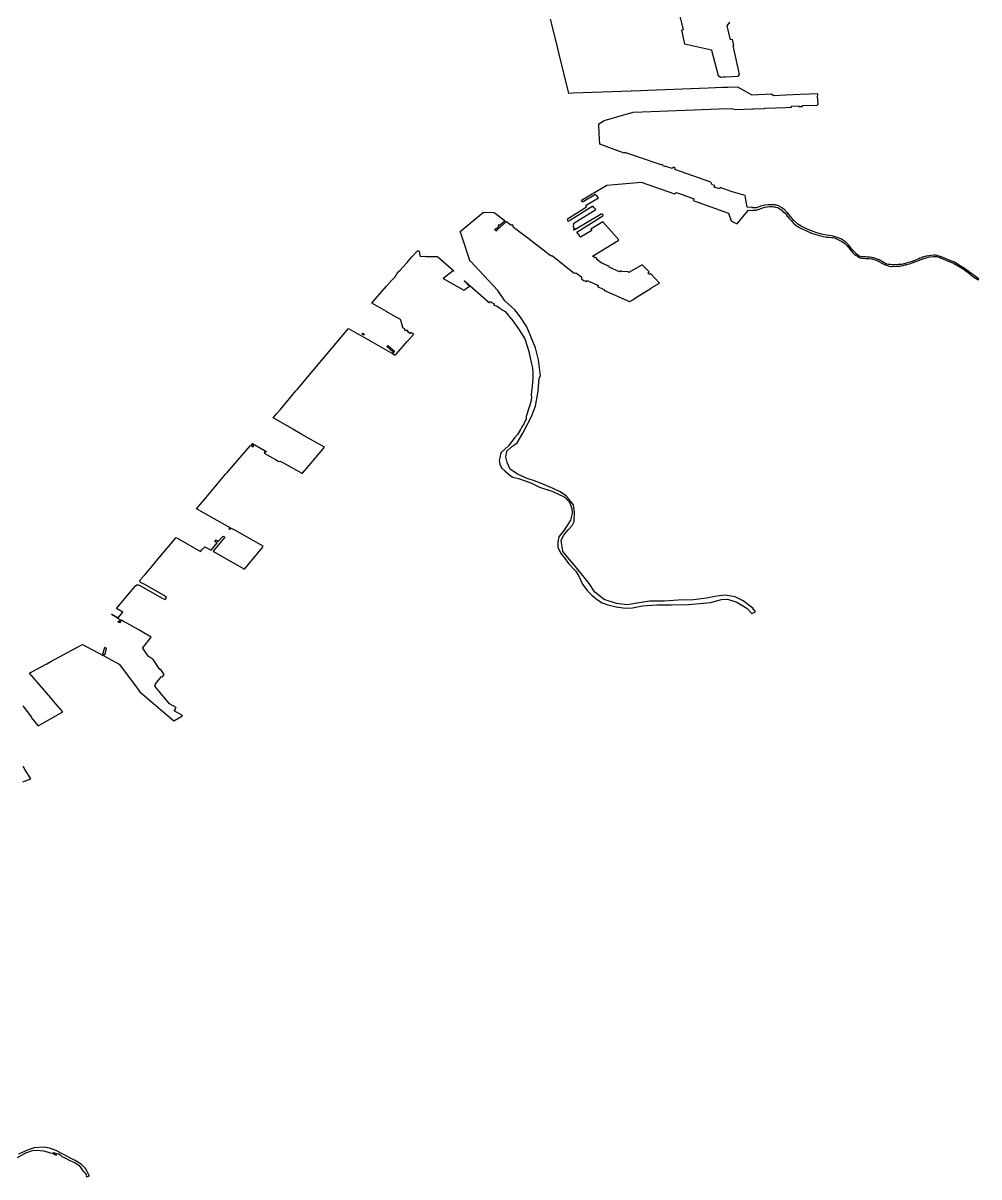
# Model space of a CAD drawing. Header units: inches. Extents: x 139.14 to 140.39, y 34.9 to 35.86.
# Drawn here: x 139.9968 to 140.1533, y 35.3921 to 35.581 of the extents above; entities that cross this region are included whole.
import ezdxf

# ---------------------------------------------------------------- set-up
doc = ezdxf.new("R2010")
doc.units = ezdxf.units.IN
doc.header["$MEASUREMENT"] = 0

msp = doc.modelspace()

# ---------------------------------------------------------------- linework, layer by layer
for points in [[(140.10422, 35.58258), (140.1049, 35.5799), (140.10461, 35.57986), (140.10513, 35.57762), (140.10953, 35.5766), (140.10954, 35.57655), (140.11061, 35.57241), (140.11106, 35.57216), (140.11141, 35.57219), (140.11183, 35.5722), (140.11183, 35.5722), (140.11391, 35.57232), (140.11413, 35.57256), (140.11308, 35.57734), (140.11318, 35.5774), (140.11301, 35.57809), (140.11296, 35.5783), (140.11265, 35.57828), (140.11209, 35.58056), (140.11252, 35.58114)], [(139.99675, 35.46921), (139.99746, 35.46827), (139.99815, 35.46735), (139.99809, 35.4673), (139.99925, 35.4659), (140.0033, 35.46822), (140.00179, 35.46996), (140.00134, 35.47048), (139.99784, 35.47455), (139.9981, 35.47469), (140.00069, 35.47609), (140.00134, 35.47644), (140.00548, 35.47868), (140.00652, 35.47925), (140.00988, 35.47745), (140.00995, 35.47766), (140.00985, 35.47769), (140.00995, 35.47805), (140.01015, 35.47879), (140.01042, 35.47866), (140.01015, 35.4776), (140.01006, 35.4776), (140.00999, 35.47738), (140.01252, 35.47604), (140.01518, 35.47248), (140.01593, 35.47149), (140.02148, 35.46676), (140.0228, 35.46752), (140.02291, 35.46759), (140.02153, 35.46837), (140.02156, 35.4684), (140.02158, 35.46843), (140.02173, 35.46868), (140.02187, 35.46893), (140.02077, 35.46954), (140.01919, 35.47143), (140.01834, 35.47244), (140.01846, 35.47261), (140.01838, 35.47266), (140.01948, 35.47402), (140.01961, 35.47396), (140.01988, 35.47434), (140.01935, 35.47517), (140.01918, 35.47513), (140.01812, 35.4768), (140.01725, 35.47733), (140.0164, 35.47864), (140.01638, 35.47868), (140.01778, 35.48044), (140.01631, 35.48129), (140.01562, 35.48167), (140.0129, 35.48322), (140.01263, 35.48291), (140.01272, 35.48287), (140.01263, 35.48277), (140.01231, 35.48296), (140.01239, 35.48306), (140.01253, 35.483), (140.01276, 35.48328), (140.01232, 35.48351), (140.01219, 35.48359), (140.01125, 35.48415), (140.01132, 35.48423), (140.01238, 35.48363), (140.01314, 35.48455), (140.01207, 35.48516), (140.01379, 35.48716), (140.01522, 35.48886), (140.01544, 35.48902), (140.0157, 35.489), (140.01604, 35.48885), (140.01954, 35.48682), (140.02004, 35.48663), (140.02015, 35.48678), (140.02028, 35.48696), (140.01987, 35.48728), (140.01663, 35.4891), (140.01603, 35.48941), (140.0159, 35.48959), (140.01601, 35.48986), (140.01674, 35.49066), (140.01793, 35.49209), (140.01858, 35.49286), (140.0216, 35.49644), (140.02185, 35.49674), (140.02585, 35.49445), (140.02609, 35.49472), (140.02656, 35.49525), (140.02757, 35.49468), (140.02858, 35.49587), (140.0282, 35.4961), (140.02842, 35.49638), (140.02861, 35.49628), (140.0285, 35.49615), (140.02871, 35.49603), (140.02954, 35.497), (140.02985, 35.49682), (140.0279, 35.49452), (140.02825, 35.49432), (140.03303, 35.4916), (140.03599, 35.49514), (140.03605, 35.49523), (140.03611, 35.49533), (140.03157, 35.49788), (140.03084, 35.49828), (140.03067, 35.49806), (140.0305, 35.49816), (140.03069, 35.49837), (140.02521, 35.50147), (140.02672, 35.50326), (140.03002, 35.50717), (140.03017, 35.50735), (140.03022, 35.5074), (140.03401, 35.51185), (140.03442, 35.51162), (140.03456, 35.51176), (140.03417, 35.51198), (140.03434, 35.51217), (140.03646, 35.51097), (140.0366, 35.51089), (140.03642, 35.51068), (140.03632, 35.51073), (140.03628, 35.51058), (140.03804, 35.5096), (140.03813, 35.50951), (140.03865, 35.50923), (140.03889, 35.50924), (140.03922, 35.50907), (140.03931, 35.50902), (140.04243, 35.50729), (140.04249, 35.50727), (140.04256, 35.50731), (140.04358, 35.50847), (140.04362, 35.50854), (140.04412, 35.50914), (140.04428, 35.50933), (140.04443, 35.5095), (140.0447, 35.50982), (140.04475, 35.50988), (140.04614, 35.51156), (140.04538, 35.51201), (140.04519, 35.51211), (140.04246, 35.51365), (140.04096, 35.51449), (140.04089, 35.51453), (140.03774, 35.51633), (140.03832, 35.51699), (140.03836, 35.51707), (140.03887, 35.51767), (140.04147, 35.52076), (140.04171, 35.52105), (140.04514, 35.5251), (140.04574, 35.5258), (140.05009, 35.53096), (140.05202, 35.52987), (140.0522, 35.52977), (140.05721, 35.52693), (140.0574, 35.52713), (140.05639, 35.52805), (140.05654, 35.52819), (140.0576, 35.52726), (140.05729, 35.52688), (140.05774, 35.52661), (140.05785, 35.52672), (140.05794, 35.52682), (140.05976, 35.5289), (140.06076, 35.53004), (140.06028, 35.53032), (140.06018, 35.53019), (140.05973, 35.53044), (140.05984, 35.53059), (140.05962, 35.53072), (140.0595, 35.53058), (140.05926, 35.53071), (140.05938, 35.53087), (140.05901, 35.53111), (140.05896, 35.53116), (140.05865, 35.53235), (140.0586, 35.53245), (140.05792, 35.53284), (140.0578, 35.53289), (140.05638, 35.53372), (140.05629, 35.53376), (140.05478, 35.53463), (140.05393, 35.53512), (140.05447, 35.53576), (140.05633, 35.53789), (140.05715, 35.53883), (140.0572, 35.53888), (140.05772, 35.53945), (140.05815, 35.54021), (140.05856, 35.54051), (140.05906, 35.54108), (140.05967, 35.54179), (140.05992, 35.54208), (140.06048, 35.5427), (140.06136, 35.54372), (140.06155, 35.54372), (140.06165, 35.54366), (140.06171, 35.54335), (140.06173, 35.54326), (140.06182, 35.54278), (140.06262, 35.54281), (140.06271, 35.54279), (140.06459, 35.5428), (140.0647, 35.5427), (140.06735, 35.54041), (140.06731, 35.54038), (140.06721, 35.54041), (140.06559, 35.53918), (140.06899, 35.53726), (140.06988, 35.53794), (140.06951, 35.53826), (140.0695, 35.53834), (140.06902, 35.53876), (140.06906, 35.53879), (140.07318, 35.53517), (140.07315, 35.5353), (140.07319, 35.53537), (140.07338, 35.53536), (140.07354, 35.53525), (140.07393, 35.53503), (140.07394, 35.53484), (140.07388, 35.5348), (140.07441, 35.53465), (140.07489, 35.53429), (140.07537, 35.53396), (140.07576, 35.53379), (140.07702, 35.53225), (140.07794, 35.53094), (140.07897, 35.5293), (140.07936, 35.5281), (140.0796, 35.52722), (140.08003, 35.52542), (140.08022, 35.52456), (140.08028, 35.52356), (140.08027, 35.52277), (140.08017, 35.52156), (140.08001, 35.52019), (140.08006, 35.51968), (140.07994, 35.51897), (140.07973, 35.51829), (140.07961, 35.51793), (140.07918, 35.51659), (140.07921, 35.51634), (140.07916, 35.51614), (140.07906, 35.51595), (140.0787, 35.5151), (140.07858, 35.51504), (140.07837, 35.51465), (140.07827, 35.51442), (140.07774, 35.51364), (140.0773, 35.51308), (140.07634, 35.51183), (140.07562, 35.51118), (140.07509, 35.51067), (140.07498, 35.5104), (140.07485, 35.50982), (140.07479, 35.50936), (140.07488, 35.50875), (140.07513, 35.50815), (140.07567, 35.50765), (140.07656, 35.50693), (140.07699, 35.50666), (140.07792, 35.50642), (140.07993, 35.50571), (140.08135, 35.50498), (140.08355, 35.50427), (140.08542, 35.5034), (140.08626, 35.50252), (140.08667, 35.50152), (140.08671, 35.50068), (140.08645, 35.49962), (140.08591, 35.49871), (140.08535, 35.49792), (140.08455, 35.49685), (140.08437, 35.49605), (140.08438, 35.4952), (140.08486, 35.49416), (140.08539, 35.49346), (140.08614, 35.49252), (140.08728, 35.4913), (140.08777, 35.49052), (140.0884, 35.48914), (140.08919, 35.48806), (140.08993, 35.48729), (140.09087, 35.48654), (140.09161, 35.48607), (140.09254, 35.48574), (140.09393, 35.4854), (140.09546, 35.4852), (140.0966, 35.48523), (140.09824, 35.48556), (140.10056, 35.48576), (140.10298, 35.48574), (140.10575, 35.48581), (140.1094, 35.48614), (140.11118, 35.4866), (140.11217, 35.48668), (140.11371, 35.48615), (140.11532, 35.4852), (140.11616, 35.4843), (140.11673, 35.48461), (140.11631, 35.48521), (140.11473, 35.48637), (140.11344, 35.48703), (140.11178, 35.48729), (140.11044, 35.48713), (140.1087, 35.48685), (140.1066, 35.48655), (140.10407, 35.4865), (140.10181, 35.48636), (140.09941, 35.48633), (140.09574, 35.48571), (140.09398, 35.48595), (140.09197, 35.48659), (140.09044, 35.48783), (140.08948, 35.48921), (140.08839, 35.49061), (140.08699, 35.49235), (140.08597, 35.49353), (140.08518, 35.49449), (140.08493, 35.49631), (140.08543, 35.49725), (140.08609, 35.49799), (140.08672, 35.49875), (140.08704, 35.49939), (140.08712, 35.50089), (140.08693, 35.50209), (140.08581, 35.50351), (140.08475, 35.50424), (140.08359, 35.50477), (140.08248, 35.50529), (140.08074, 35.50601), (140.07933, 35.50644), (140.07778, 35.50714), (140.07657, 35.50796), (140.07605, 35.50905), (140.07586, 35.50993), (140.07601, 35.51087), (140.07676, 35.51158), (140.0777, 35.51228), (140.07866, 35.51385), (140.08007, 35.51659), (140.08069, 35.51824), (140.08115, 35.5207), (140.08129, 35.52285), (140.08154, 35.52326), (140.0812, 35.52588), (140.08069, 35.52782), (140.07995, 35.52966), (140.07932, 35.53127), (140.07823, 35.53285), (140.07731, 35.53403), (140.0757, 35.53553), (140.07455, 35.5372), (140.07008, 35.54199), (140.07003, 35.54197), (140.06875, 35.54577), (140.06843, 35.54674), (140.06838, 35.54688), (140.07222, 35.55004), (140.07395, 35.55), (140.07577, 35.54863), (140.07493, 35.5479), (140.0746, 35.54791), (140.07458, 35.54776), (140.07477, 35.54774), (140.07441, 35.54744), (140.07401, 35.54722), (140.07416, 35.54709), (140.07432, 35.54697), (140.07454, 35.54726), (140.07594, 35.54849), (140.07668, 35.54794), (140.07699, 35.54795), (140.07699, 35.54768), (140.07756, 35.54724), (140.07766, 35.54721), (140.07827, 35.54672), (140.07834, 35.54667), (140.07966, 35.54565), (140.07974, 35.5456), (140.08069, 35.54486), (140.08207, 35.5438), (140.08219, 35.5437), (140.08292, 35.54317), (140.08309, 35.54299), (140.08317, 35.54299), (140.08329, 35.5429), (140.08339, 35.54293), (140.08376, 35.54265), (140.08389, 35.54254), (140.08453, 35.54204), (140.08463, 35.54196), (140.08705, 35.54006), (140.08732, 35.54012), (140.08823, 35.53944), (140.08824, 35.53911), (140.08853, 35.53889), (140.08857, 35.53887), (140.08861, 35.53886), (140.08904, 35.53867), (140.08916, 35.53883), (140.09101, 35.53805), (140.09088, 35.53784), (140.09189, 35.53736), (140.09202, 35.5372), (140.09609, 35.53542), (140.09616, 35.53538), (140.09665, 35.5357), (140.09708, 35.53601), (140.09964, 35.53758), (140.09979, 35.53768), (140.10103, 35.53842), (140.09959, 35.53995), (140.09936, 35.53982), (140.0991, 35.5401), (140.0993, 35.54023), (140.09931, 35.54024), (140.09817, 35.54143), (140.09602, 35.54014), (140.09587, 35.54026), (140.09481, 35.54031), (140.09472, 35.54042), (140.09449, 35.54029), (140.09277, 35.541), (140.09282, 35.54116), (140.09146, 35.54175), (140.09073, 35.54234), (140.09083, 35.5424), (140.09072, 35.5425), (140.09056, 35.54259), (140.09045, 35.54258), (140.09007, 35.54281), (140.09423, 35.54541), (140.09438, 35.54551), (140.09172, 35.54845), (140.08978, 35.54725), (140.08996, 35.54705), (140.08811, 35.54592), (140.08792, 35.5461), (140.088, 35.54615), (140.08746, 35.54676), (140.0875, 35.54678), (140.09175, 35.54944), (140.09179, 35.54959), (140.09172, 35.54966), (140.09165, 35.54973), (140.09147, 35.54973), (140.08716, 35.54712), (140.08705, 35.54707), (140.08694, 35.54723), (140.08714, 35.54737), (140.08692, 35.5476), (140.08697, 35.54825), (140.09058, 35.55047), (140.09035, 35.55072), (140.09009, 35.551), (140.08646, 35.54874), (140.08608, 35.54852), (140.08596, 35.54893), (140.08909, 35.55092), (140.08894, 35.55112), (140.08901, 35.55118), (140.09103, 35.55236), (140.09074, 35.55269), (140.09052, 35.55293), (140.08854, 35.55175), (140.08843, 35.55172), (140.08823, 35.552), (140.0924, 35.55446), (140.09367, 35.55457), (140.098, 35.55496), (140.10348, 35.55306), (140.10376, 35.55327), (140.10412, 35.55314), (140.10665, 35.55223), (140.10654, 35.55197), (140.11233, 35.54988), (140.11278, 35.5486), (140.11328, 35.54835), (140.11372, 35.54813), (140.11524, 35.54991), (140.11562, 35.55034), (140.1156, 35.55035), (140.11633, 35.55032), (140.11633, 35.55036), (140.11683, 35.55038), (140.117, 35.5504), (140.11714, 35.55045), (140.11716, 35.55042), (140.11719, 35.55043), (140.11718, 35.55046), (140.11776, 35.55068), (140.11828, 35.55083), (140.11869, 35.55091), (140.11909, 35.55095), (140.1194, 35.55095), (140.11968, 35.55093), (140.11986, 35.55091), (140.11986, 35.55089), (140.11988, 35.55089), (140.11989, 35.55091), (140.12008, 35.55087), (140.12034, 35.55079), (140.12058, 35.55068), (140.12081, 35.55055), (140.12097, 35.55043), (140.12105, 35.55038), (140.12103, 35.55036), (140.12103, 35.55035), (140.12106, 35.55037), (140.12125, 35.55017), (140.12159, 35.54985), (140.1218, 35.54961), (140.1219, 35.54947), (140.12185, 35.54945), (140.12187, 35.54943), (140.12191, 35.54945), (140.12222, 35.54906), (140.12257, 35.54865), (140.12284, 35.54835), (140.12308, 35.54812), (140.12337, 35.54788), (140.12356, 35.54773), (140.12385, 35.54756), (140.12423, 35.54736), (140.1246, 35.54719), (140.12459, 35.54715), (140.1246, 35.54715), (140.12461, 35.54718), (140.12509, 35.54696), (140.12593, 35.54662), (140.12661, 35.54639), (140.12739, 35.54615), (140.12838, 35.54595), (140.12878, 35.54592), (140.12923, 35.54591), (140.12944, 35.54588), (140.12967, 35.54581), (140.12981, 35.54576), (140.13035, 35.54552), (140.13057, 35.54542), (140.13099, 35.5452), (140.13139, 35.54489), (140.13172, 35.54458), (140.13203, 35.5442), (140.13243, 35.54372), (140.13276, 35.54331), (140.13293, 35.54315), (140.13323, 35.54293), (140.13361, 35.54271), (140.13358, 35.54267), (140.1336, 35.54266), (140.13363, 35.5427), (140.13389, 35.54255), (140.13404, 35.54249), (140.13424, 35.54248), (140.13481, 35.54246), (140.13534, 35.54245), (140.13577, 35.54237), (140.1365, 35.54217), (140.13675, 35.54206), (140.13757, 35.54162), (140.13801, 35.5414), (140.13821, 35.54133), (140.13849, 35.54125), (140.13847, 35.54119), (140.13849, 35.54119), (140.13851, 35.54125), (140.13876, 35.54119), (140.13901, 35.54116), (140.13913, 35.54116), (140.13981, 35.54117), (140.14039, 35.54121), (140.14092, 35.5413), (140.14142, 35.54144), (140.14144, 35.54142), (140.14147, 35.54143), (140.14146, 35.54146), (140.14197, 35.54158), (140.14315, 35.542), (140.14387, 35.54229), (140.14427, 35.54245), (140.14436, 35.54246), (140.14501, 35.54267), (140.14542, 35.54273), (140.1459, 35.54277), (140.1462, 35.54277), (140.14639, 35.54275), (140.14675, 35.54264), (140.1472, 35.54246), (140.14722, 35.54242), (140.14728, 35.5424), (140.1473, 35.54242), (140.14804, 35.54213), (140.14915, 35.54168), (140.15011, 35.54112), (140.1509, 35.54062), (140.15123, 35.54038), (140.15118, 35.54034), (140.15122, 35.54031), (140.15129, 35.54036), (140.15253, 35.53941), (140.15319, 35.53894), (140.15325, 35.53899), (140.15334, 35.53907), (140.1527, 35.53953), (140.15162, 35.54033), (140.15167, 35.54039), (140.15162, 35.54042), (140.15156, 35.54039), (140.151, 35.5408), (140.15025, 35.54127), (140.14934, 35.54182), (140.14888, 35.54201), (140.14892, 35.54207), (140.1489, 35.54208), (140.14886, 35.54202), (140.14757, 35.54256), (140.14715, 35.54271), (140.14715, 35.54275), (140.14712, 35.54276), (140.1471, 35.54273), (140.14681, 35.54284), (140.14662, 35.54291), (140.14648, 35.54295), (140.14632, 35.54298), (140.14616, 35.54299), (140.14602, 35.54299), (140.14518, 35.5429), (140.14469, 35.54281), (140.14418, 35.54265), (140.14414, 35.5427), (140.14412, 35.5427), (140.14415, 35.54264), (140.14362, 35.54243), (140.14359, 35.54249), (140.14356, 35.54248), (140.1436, 35.54242), (140.14256, 35.54201), (140.14124, 35.54163), (140.14067, 35.54147), (140.14026, 35.54144), (140.14026, 35.5415), (140.14022, 35.5415), (140.14022, 35.54144), (140.13968, 35.5414), (140.13908, 35.5414), (140.13879, 35.54144), (140.13855, 35.54147), (140.13828, 35.54154), (140.1381, 35.5416), (140.13793, 35.54166), (140.13774, 35.54177), (140.13773, 35.5418), (140.13777, 35.54185), (140.13775, 35.54186), (140.13771, 35.54181), (140.1377, 35.54178), (140.13747, 35.54193), (140.13727, 35.54208), (140.13701, 35.54221), (140.1367, 35.54235), (140.13673, 35.5424), (140.13671, 35.5424), (140.13668, 35.54236), (140.13655, 35.54241), (140.13637, 35.54247), (140.13613, 35.54253), (140.13592, 35.54258), (140.13573, 35.54262), (140.13548, 35.54266), (140.13548, 35.54272), (140.13546, 35.54272), (140.13545, 35.54266), (140.13534, 35.54268), (140.1351, 35.54269), (140.13482, 35.5427), (140.13417, 35.54272), (140.13402, 35.54278), (140.13375, 35.54285), (140.13359, 35.54294), (140.13336, 35.54311), (140.13322, 35.54326), (140.13248, 35.54403), (140.13208, 35.54455), (140.13147, 35.54516), (140.13102, 35.54551), (140.13072, 35.54568), (140.13031, 35.54584), (140.12982, 35.54601), (140.12947, 35.54611), (140.12889, 35.54623), (140.12837, 35.54627), (140.12775, 35.5464), (140.12738, 35.54648), (140.12681, 35.54666), (140.1262, 35.54687), (140.12519, 35.54727), (140.12401, 35.54785), (140.12405, 35.54793), (140.12399, 35.54795), (140.12393, 35.5479), (140.12366, 35.54806), (140.123, 35.54867), (140.12275, 35.54897), (140.12224, 35.54961), (140.12206, 35.54985), (140.1221, 35.54988), (140.12208, 35.5499), (140.12204, 35.54988), (140.12188, 35.55005), (140.12154, 35.55037), (140.12161, 35.55041), (140.12159, 35.55043), (140.12153, 35.55039), (140.12124, 35.55066), (140.12092, 35.55087), (140.12051, 35.55106), (140.1202, 35.55116), (140.12005, 35.55119), (140.12006, 35.55126), (140.12005, 35.55126), (140.12003, 35.5512), (140.11979, 35.55124), (140.11979, 35.55129), (140.11977, 35.55128), (140.11977, 35.55124), (140.11934, 35.55126), (140.11884, 35.55125), (140.11832, 35.55119), (140.11801, 35.55113), (140.1178, 35.55109), (140.11684, 35.55075), (140.11628, 35.55074), (140.11628, 35.5508), (140.11537, 35.55086), (140.11518, 35.55207), (140.11512, 35.55244), (140.11507, 35.55279), (140.11278, 35.55341), (140.11098, 35.55406), (140.11086, 35.55384), (140.10998, 35.55414), (140.11008, 35.55438), (140.10964, 35.55452), (140.10959, 35.5546), (140.10943, 35.55494), (140.10355, 35.55704), (140.10365, 35.55724), (140.10325, 35.55738), (140.10309, 35.55716), (140.10188, 35.55759), (140.10182, 35.5575), (140.10156, 35.5576), (140.10162, 35.55773), (140.10135, 35.55783), (140.10132, 35.55777), (140.10046, 35.55806), (140.09964, 35.55834), (140.09941, 35.55842), (140.09533, 35.5598), (140.09524, 35.55972), (140.09125, 35.56116), (140.09119, 35.56199), (140.09117, 35.56232), (140.09115, 35.56257), (140.09114, 35.56287), (140.09108, 35.56451), (140.09197, 35.56503), (140.09673, 35.56643), (140.09963, 35.56653), (140.10665, 35.56679), (140.1107, 35.56694), (140.11284, 35.56702), (140.11352, 35.56685), (140.11628, 35.56694), (140.11647, 35.56696), (140.11814, 35.56702), (140.11831, 35.56704), (140.12174, 35.56719), (140.12267, 35.56724), (140.12267, 35.56741), (140.1238, 35.56744), (140.1238, 35.56734), (140.12446, 35.56736), (140.12446, 35.56748), (140.12686, 35.56757), (140.127, 35.56771), (140.12689, 35.569), (140.12694, 35.56918), (140.12698, 35.56933), (140.12697, 35.56941), (140.12409, 35.56928), (140.12174, 35.56919), (140.11968, 35.5691), (140.11939, 35.56934), (140.11619, 35.56918), (140.11385, 35.57051), (140.1122, 35.57046), (140.11142, 35.57043), (140.10901, 35.57034), (140.0991, 35.56997), (140.09794, 35.56992), (140.08687, 35.5695), (140.08615, 35.56947), (140.08461, 35.5759), (140.08415, 35.57775), (140.08319, 35.58162)], [(140.05226, 35.5301), (140.05237, 35.53023), (140.05267, 35.53005), (140.05258, 35.52991), (140.05242, 35.52999), (140.05226, 35.5301)], [(139.99675, 35.45673), (139.99808, 35.45723), (139.99704, 35.45889), (139.99694, 35.45905), (139.99684, 35.45919), (139.99675, 35.45919)], [(139.99589, 35.39521), (139.99722, 35.39599), (139.99832, 35.39638), (139.99913, 35.39642), (139.9996, 35.39639), (140.00012, 35.3963), (140.00075, 35.39618), (140.00125, 35.39598), (140.00156, 35.39594), (140.00194, 35.39572), (140.00226, 35.3956), (140.00218, 35.39571), (140.00187, 35.39591), (140.00171, 35.39605), (140.00195, 35.396), (140.00227, 35.39591), (140.00262, 35.39582), (140.00293, 35.3956), (140.00314, 35.39539), (140.0035, 35.39524), (140.00456, 35.39471), (140.00527, 35.39442), (140.00595, 35.39391), (140.00626, 35.39355), (140.00657, 35.39306), (140.00671, 35.39288), (140.00685, 35.39285), (140.00691, 35.3928), (140.00689, 35.39275), (140.00715, 35.39238), (140.00714, 35.39231), (140.00717, 35.39219), (140.00714, 35.39205), (140.00764, 35.39221), (140.00755, 35.39241), (140.00731, 35.39296), (140.00701, 35.39345), (140.00631, 35.39414), (140.00533, 35.39473), (140.00306, 35.39589), (140.00223, 35.39639), (140.00113, 35.39677), (140.00017, 35.39691), (139.99858, 35.39681), (139.9976, 35.39648), (139.99604, 35.39578)]]:
    msp.add_lwpolyline(points)

doc.saveas('drawing.dxf')
